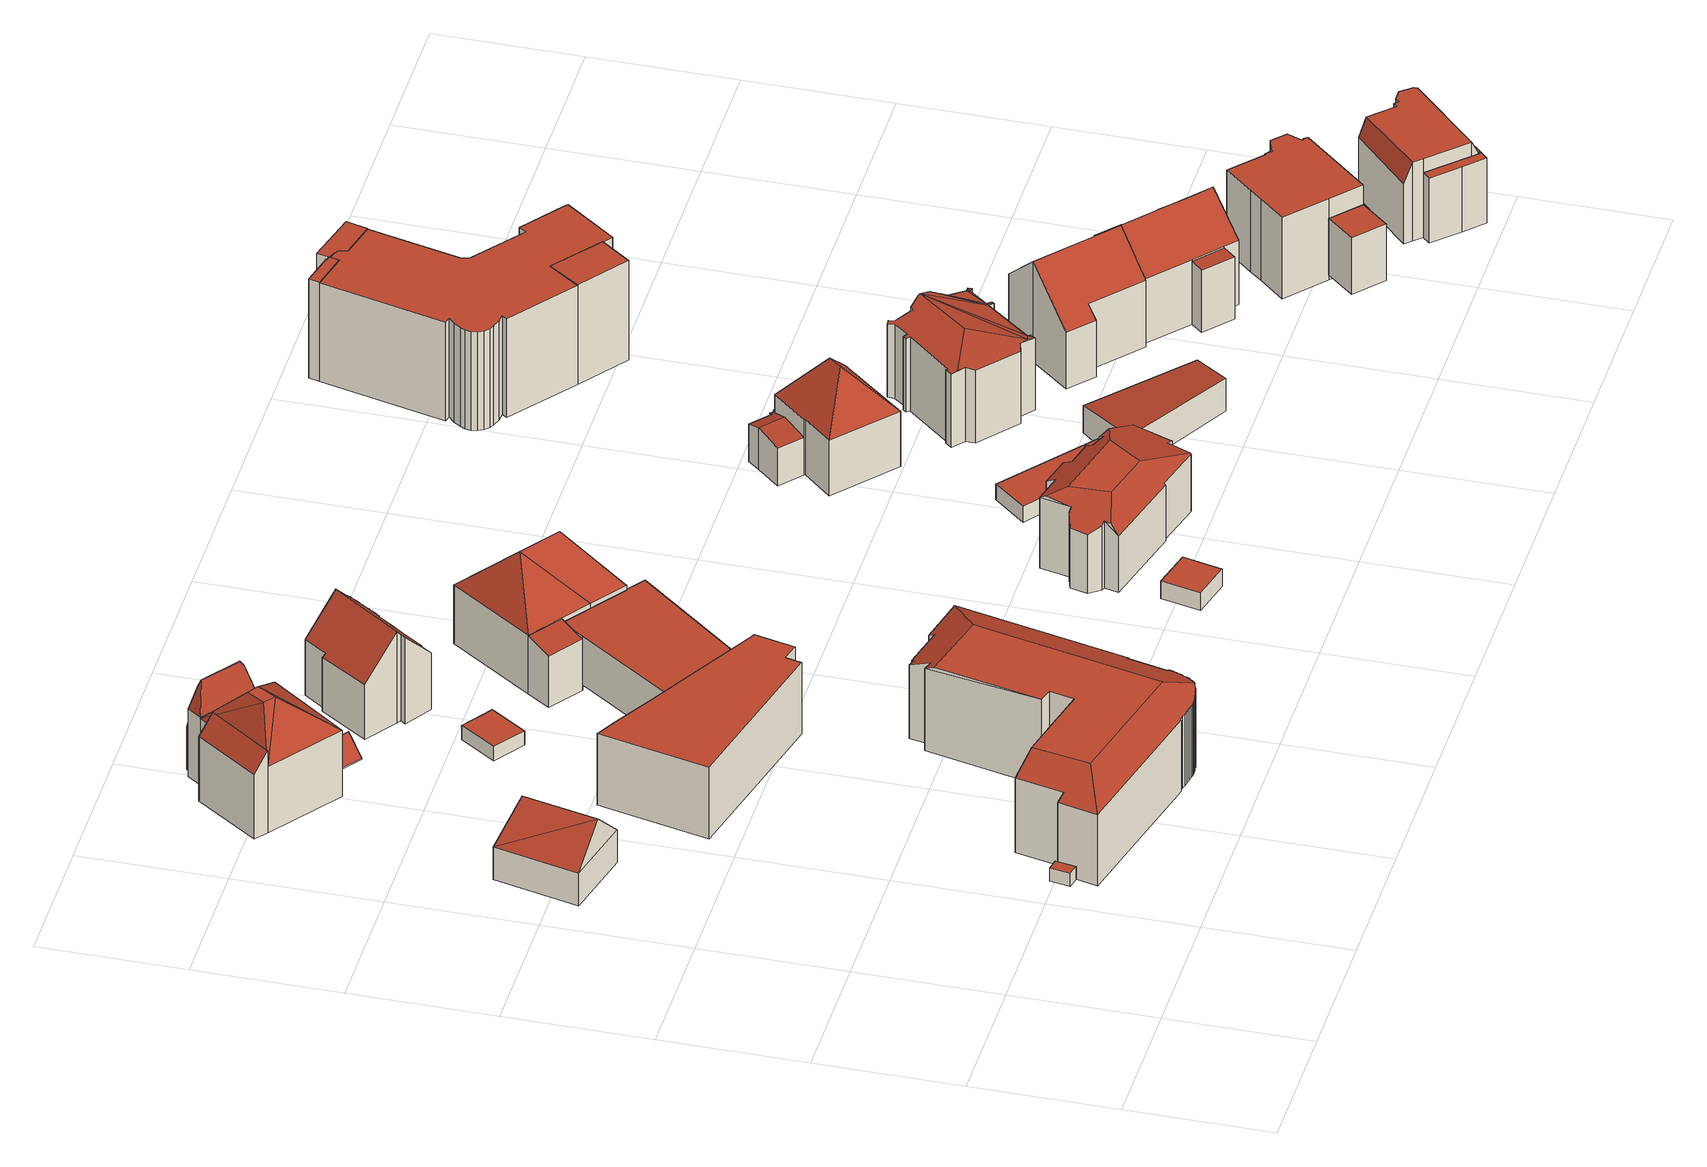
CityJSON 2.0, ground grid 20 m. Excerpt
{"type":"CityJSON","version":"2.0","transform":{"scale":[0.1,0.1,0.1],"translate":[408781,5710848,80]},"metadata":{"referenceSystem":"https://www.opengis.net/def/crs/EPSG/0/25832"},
"CityObjects":{
"building1":{"type":"Building","attributes":{"Gemeindeschluessel":"05978036","Geometrietyp2DReferenz":"3000","function":"31001_2500","roofType":"1000","measuredHeight":1.99},"geometry":[{"type":"MultiSurface","lod":"2","boundaries":[[[0,1,2,3]],[[1,4,5,2]],[[4,6,7,5]],[[6,0,3,7]],[[6,4,1,0]],[[3,2,5,7]]],"semantics":{"surfaces":[{"type":"WallSurface"},{"type":"RoofSurface"},{"type":"GroundSurface"}],"values":[0,0,0,0,1,2]}}]},
"building2":{"type":"Building","attributes":{"Gemeindeschluessel":"05978036","Geometrietyp2DReferenz":"3000","function":"31001_2000","roofType":"3100","measuredHeight":9.97},"geometry":[{"type":"MultiSurface","lod":"2","boundaries":[[[8,9,10,11]],[[9,12,13,10]],[[12,14,15,13]],[[14,8,11,15]],[[12,9,16]],[[8,14,17]],[[17,9,8]],[[9,17,16]],[[14,16,17]],[[16,14,12]],[[11,10,13,15]]],"semantics":{"surfaces":[{"type":"WallSurface"},{"type":"RoofSurface"},{"type":"GroundSurface"}],"values":[0,0,0,0,0,0,1,1,1,1,2]}}]},
"building3":{"type":"Building","attributes":{"Gemeindeschluessel":"05978036","Geometrietyp2DReferenz":"3000","function":"31001_3060","roofType":"5000","measuredHeight":13.36},"geometry":[{"type":"MultiSurface","lod":"2","boundaries":[[[18,19,20,21]],[[19,22,23,20]],[[22,24,25,23]],[[24,26,27,25]],[[26,28,29,27]],[[28,30,31,29]],[[30,32,33,31]],[[32,34,35,33]],[[34,36,37,35]],[[36,38,39,37]],[[38,40,41,39]],[[40,42,43,41]],[[42,44,45,43]],[[44,46,47,45]],[[46,48,49,47]],[[48,50,51,49]],[[50,52,53,51]],[[52,54,55,53]],[[54,56,57,55]],[[56,58,59,57]],[[58,60,61,59]],[[60,62,63,61]],[[62,64,65,63]],[[64,66,67,65]],[[66,68,69,67]],[[68,70,71,69]],[[70,72,73,71]],[[72,74,75,73]],[[74,76,77,75]],[[76,78,79,77]],[[78,80,81,79]],[[80,82,83,81]],[[82,84,85,83]],[[84,86,87,85]],[[86,88,89,87]],[[88,90,91,89]],[[90,92,93,91]],[[92,94,95,93]],[[94,96,97,95]],[[96,98,99,97]],[[98,100,101,99]],[[100,102,103,101]],[[102,104,105,103]],[[104,106,107,105]],[[106,108,109,107]],[[108,110,111,109]],[[110,112,113,111]],[[112,114,115,113]],[[114,116,117,115]],[[116,118,119,117]],[[118,120,121,119]],[[120,122,123,121]],[[122,124,125,123]],[[124,126,127,125]],[[126,128,129,127]],[[128,130,131,129]],[[130,132,133,131]],[[132,18,21,133]],[[92,90,134,135,136,18,132,130,128,126,124,122,120,118,116,114,112,110,108,106,104,102,100,98,96,94]],[[136,137,24,22,19,18]],[[138,46,44,42,40,38,36,34,32,139]],[[52,50,48,46,138,135,134,88,86,84,82,80,78,76,74,72,70,68,66,64,62,60,58,56,54]],[[139,30,28,26,137,136,135,138]],[[32,30,139]],[[26,24,137]],[[90,88,134]],[[21,20,23,25,27,29,31,33,35,37,39,41,43,45,47,49,51,53,55,57,59,61,63,65,67,69,71,73,75,77,79,81,83,85,87,89,91,93,95,97,99,101,103,105,107,109,111,113,115,117,119,121,123,125,127,129,131,133]]],"semantics":{"surfaces":[{"type":"WallSurface"},{"type":"RoofSurface"},{"type":"GroundSurface"}],"values":[0,0,0,0,0,0,0,0,0,0,0,0,0,0,0,0,0,0,0,0,0,0,0,0,0,0,0,0,0,0,0,0,0,0,0,0,0,0,0,0,0,0,0,0,0,0,0,0,0,0,0,0,0,0,0,0,0,0,1,1,1,1,1,0,0,0,2]}}]},
"building4":{"type":"Building","attributes":{"Gemeindeschluessel":"05978036","Geometrietyp2DReferenz":"3000","function":"31001_1000","roofType":"1000","measuredHeight":11.08},"geometry":[{"type":"MultiSurface","lod":"2","boundaries":[[[140,141,142,143]],[[141,144,145,142]],[[144,146,147,145]],[[146,148,149,147]],[[148,150,151,149]],[[150,152,153,151]],[[152,154,155,153]],[[154,156,157,155]],[[156,158,159,157]],[[158,160,161,159]],[[160,162,163,161]],[[162,140,143,163]],[[162,160,158,156,154,152,150,148,146,144,141,140]],[[143,142,145,147,149,151,153,155,157,159,161,163]]],"semantics":{"surfaces":[{"type":"WallSurface"},{"type":"RoofSurface"},{"type":"GroundSurface"}],"values":[0,0,0,0,0,0,0,0,0,0,0,0,1,2]}}]},
"building5":{"type":"Building","attributes":{"Gemeindeschluessel":"05978036","Geometrietyp2DReferenz":"3000","function":"31001_1000"},"children":["building5-1","building5-2","building5-3"]},
"building5-1":{"type":"BuildingPart","attributes":{"roofType":"5000","measuredHeight":14.87},"parents":["building5"],"geometry":[{"type":"MultiSurface","lod":"2","boundaries":[[[164,165,166,167]],[[165,168,169,166]],[[168,170,171,169]],[[170,172,173,171]],[[172,174,175,173]],[[174,176,177,175]],[[176,178,179,180,177]],[[181,182,183,184,185]],[[182,164,167,183]],[[178,176,186]],[[176,174,187,186]],[[174,172,170,168,165,188,189,187]],[[165,164,182,188]],[[182,181,189,188]],[[181,178,186,187,189]],[[167,166,169,171,173,175,177,180,184,183]],[[185,179,178,181]],[[185,184,180,179]]],"semantics":{"surfaces":[{"type":"WallSurface"},{"type":"RoofSurface"},{"type":"GroundSurface"},{"type":"ClosureSurface"}],"values":[0,0,0,0,0,0,0,0,0,1,1,1,1,1,1,2,0,3]}}]},
"building5-2":{"type":"BuildingPart","attributes":{"roofType":"2100","measuredHeight":12.56},"parents":["building5"],"geometry":[{"type":"MultiSurface","lod":"2","boundaries":[[[190,191,192,193,194]],[[195,196,197,198,199]],[[196,190,194,197]],[[196,195,191,190]],[[194,193,198,197]],[[195,199,192,191]],[[199,198,193,192]]],"semantics":{"surfaces":[{"type":"WallSurface"},{"type":"RoofSurface"},{"type":"GroundSurface"},{"type":"ClosureSurface"}],"values":[0,0,0,1,2,0,3]}}]},
"building5-3":{"type":"BuildingPart","attributes":{"roofType":"9999","measuredHeight":15.93},"parents":["building5"],"geometry":[{"type":"MultiSurface","lod":"2","boundaries":[[[192,185,184,193]],[[179,200,201,180]],[[200,202,203,201]],[[202,204,205,203]],[[204,206,207,205]],[[206,199,198,207]],[[199,208,209]],[[208,199,206]],[[185,209,210]],[[209,185,192,199]],[[185,211,200,179]],[[211,185,210]],[[211,206,204,202,200]],[[206,211,208]],[[211,210,209,208]],[[198,193,184,180,201,203,205,207]],[[193,198,199,192]],[[180,184,185,179]]],"semantics":{"surfaces":[{"type":"WallSurface"},{"type":"RoofSurface"},{"type":"GroundSurface"},{"type":"ClosureSurface"}],"values":[0,0,0,0,0,0,1,1,1,1,1,1,1,1,1,2,3,3]}}]},
"building6":{"type":"Building","attributes":{"Gemeindeschluessel":"05978036","Geometrietyp2DReferenz":"3000","function":"31001_2460","roofType":"5000","measuredHeight":2.9},"geometry":[{"type":"MultiSurface","lod":"2","boundaries":[[[212,213,214,215]],[[213,216,217,214]],[[216,218,219,217]],[[218,212,215,219]],[[220,218,216]],[[221,220,216,213]],[[221,213,212]],[[220,221,212,218]],[[215,214,217,219]]],"semantics":{"surfaces":[{"type":"WallSurface"},{"type":"RoofSurface"},{"type":"GroundSurface"}],"values":[0,0,0,0,0,1,1,1,2]}}]},
"building7":{"type":"Building","attributes":{"Gemeindeschluessel":"05978036","Geometrietyp2DReferenz":"3000","function":"31001_2460","roofType":"1000","measuredHeight":2.21},"geometry":[{"type":"MultiSurface","lod":"2","boundaries":[[[222,223,224,225]],[[223,226,227,224]],[[226,228,229,227]],[[228,222,225,229]],[[228,226,223,222]],[[225,224,227,229]]],"semantics":{"surfaces":[{"type":"WallSurface"},{"type":"RoofSurface"},{"type":"GroundSurface"}],"values":[0,0,0,0,1,2]}}]},
"building8":{"type":"Building","attributes":{"Gemeindeschluessel":"05978036","Geometrietyp2DReferenz":"3000","function":"31001_2000","roofType":"1000","measuredHeight":7.56},"geometry":[{"type":"MultiSurface","lod":"2","boundaries":[[[230,231,232,233]],[[231,234,235,232]],[[234,236,237,235]],[[236,238,239,237]],[[238,240,241,239]],[[240,242,243,241]],[[242,244,245,243]],[[244,246,247,245]],[[246,230,233,247]],[[246,244,242,240,238,236,234,231,230]],[[233,232,235,237,239,241,243,245,247]]],"semantics":{"surfaces":[{"type":"WallSurface"},{"type":"RoofSurface"},{"type":"GroundSurface"}],"values":[0,0,0,0,0,0,0,0,0,1,2]}}]},
"building9":{"type":"Building","attributes":{"Gemeindeschluessel":"05978036","Geometrietyp2DReferenz":"3000","function":"31001_1000","roofType":"3100","measuredHeight":13.98},"geometry":[{"type":"MultiSurface","lod":"2","boundaries":[[[248,249,250,251]],[[249,252,253,250]],[[252,254,255,253]],[[254,256,257,255]],[[256,258,259,257]],[[258,260,261,259]],[[260,262,263,261]],[[262,264,265,263]],[[264,266,267,265]],[[266,268,269,267]],[[268,270,271,269]],[[270,272,273,271]],[[272,274,275,273]],[[274,276,277,275]],[[276,278,279,277]],[[278,280,281,279]],[[280,282,283,281]],[[282,284,285,283]],[[284,286,287,285]],[[286,288,289,287]],[[288,290,291,289]],[[290,292,293,291]],[[292,294,295,293]],[[294,296,297,295]],[[296,298,299,297]],[[298,300,301,299]],[[300,302,303,301]],[[302,304,305,303]],[[304,306,307,305]],[[306,308,309,307]],[[308,310,311,309]],[[310,312,313,311]],[[312,314,315,313]],[[314,316,317,315]],[[316,318,319,317]],[[318,320,321,319]],[[320,322,323,321]],[[322,324,325,323]],[[324,326,327,325]],[[326,328,329,327]],[[328,330,331,329]],[[330,332,333,331]],[[332,334,335,333]],[[334,336,337,335]],[[336,338,339,337]],[[338,248,251,339]],[[334,332,330,328,326,324,322,320,318,316,314,312,310,308,306,304,302,300,298,296,294,292,290,288,286,284,282,280,278,276,274,272,270,268,266,264,262,260,258,256,254,252]],[[252,249,248,338,336,334]],[[251,250,253,255,257,259,261,263,265,267,269,271,273,275,277,279,281,283,285,287,289,291,293,295,297,299,301,303,305,307,309,311,313,315,317,319,321,323,325,327,329,331,333,335,337,339]]],"semantics":{"surfaces":[{"type":"WallSurface"},{"type":"RoofSurface"},{"type":"GroundSurface"}],"values":[0,0,0,0,0,0,0,0,0,0,0,0,0,0,0,0,0,0,0,0,0,0,0,0,0,0,0,0,0,0,0,0,0,0,0,0,0,0,0,0,0,0,0,0,0,0,1,1,2]}}]},
"building10":{"type":"Building","attributes":{"Gemeindeschluessel":"05978036","Geometrietyp2DReferenz":"3000","function":"31001_2000"},"children":["building10-1","building10-2"]},
"building10-1":{"type":"BuildingPart","attributes":{"roofType":"2100","measuredHeight":8.95},"parents":["building10"],"geometry":[{"type":"MultiSurface","lod":"2","boundaries":[[[340,341,342,343]],[[341,344,345,342]],[[344,346,347,345]],[[346,344,341,340]],[[343,342,345,347]],[[343,347,346,340]]],"semantics":{"surfaces":[{"type":"WallSurface"},{"type":"RoofSurface"},{"type":"GroundSurface"},{"type":"ClosureSurface"}],"values":[0,0,0,1,2,3]}}]},
"building10-2":{"type":"BuildingPart","attributes":{"roofType":"3200","measuredHeight":15.84},"parents":["building10"],"geometry":[{"type":"MultiSurface","lod":"2","boundaries":[[[348,349,350,351]],[[349,352,353,350]],[[352,354,355,353]],[[354,356,357,355]],[[356,358,359,357]],[[358,360,361,359]],[[360,362,363,361]],[[362,364,365,363]],[[364,366,367,365]],[[366,368,369,367]],[[368,370,371,369]],[[370,372,373,371]],[[372,374,375,373]],[[374,376,377,375]],[[376,378,379,377]],[[378,380,340,343,379]],[[381,348,351,347,346]],[[376,374,372,370,368,366,364,362,360,382]],[[348,381,383]],[[360,358,356,354,382]],[[354,352,349,348,383,382]],[[378,376,382,383]],[[381,380,378,383]],[[351,350,353,355,357,359,361,363,365,367,369,371,373,375,377,379,343,347]],[[346,340,380,381]],[[346,347,343,340]]],"semantics":{"surfaces":[{"type":"WallSurface"},{"type":"RoofSurface"},{"type":"GroundSurface"},{"type":"ClosureSurface"}],"values":[0,0,0,0,0,0,0,0,0,0,0,0,0,0,0,0,0,1,1,1,1,1,1,2,0,3]}}]},
"building11":{"type":"Building","attributes":{"Gemeindeschluessel":"05978036","Geometrietyp2DReferenz":"3000","function":"31001_2460","roofType":"1000","measuredHeight":2.67},"geometry":[{"type":"MultiSurface","lod":"2","boundaries":[[[384,385,386,387]],[[385,388,389,386]],[[388,390,391,389]],[[390,384,387,391]],[[390,388,385,384]],[[387,386,389,391]]],"semantics":{"surfaces":[{"type":"WallSurface"},{"type":"RoofSurface"},{"type":"GroundSurface"}],"values":[0,0,0,0,1,2]}}]},
"building12":{"type":"Building","attributes":{"Gemeindeschluessel":"05978036","Geometrietyp2DReferenz":"3000","function":"31001_2000","roofType":"5000","measuredHeight":12.57},"geometry":[{"type":"MultiSurface","lod":"2","boundaries":[[[392,393,394,395]],[[393,396,397,394]],[[396,398,399,397]],[[398,400,401,399]],[[400,402,403,401]],[[402,404,405,403]],[[404,406,407,405]],[[406,408,409,407]],[[408,410,411,409]],[[410,412,413,411]],[[412,414,415,413]],[[414,416,417,415]],[[416,418,419,417]],[[418,420,421,419]],[[420,422,423,421]],[[422,424,425,423]],[[424,426,427,425]],[[426,428,429,427]],[[428,430,431,429]],[[430,432,433,431]],[[432,434,435,433]],[[434,392,395,435]],[[414,412,436,437,438,439,418,416]],[[438,440,441,430,428,426,424,422,420,439]],[[440,442,443,404,402,400,398,396,393,392,434,432,441]],[[410,408,406,443,442,437,436]],[[437,442,440,438]],[[406,404,443]],[[412,410,436]],[[420,418,439]],[[432,430,441]],[[395,394,397,399,401,403,405,407,409,411,413,415,417,419,421,423,425,427,429,431,433,435]]],"semantics":{"surfaces":[{"type":"WallSurface"},{"type":"RoofSurface"},{"type":"GroundSurface"}],"values":[0,0,0,0,0,0,0,0,0,0,0,0,0,0,0,0,0,0,0,0,0,0,1,1,1,1,1,0,0,0,0,2]}}]},
"building13":{"type":"Building","attributes":{"Gemeindeschluessel":"05978036","Geometrietyp2DReferenz":"3000","function":"31001_2460","roofType":"1000","measuredHeight":2.4},"geometry":[{"type":"MultiSurface","lod":"2","boundaries":[[[444,445,446,447]],[[445,448,449,446]],[[448,450,451,449]],[[450,444,447,451]],[[450,448,445,444]],[[447,446,449,451]]],"semantics":{"surfaces":[{"type":"WallSurface"},{"type":"RoofSurface"},{"type":"GroundSurface"}],"values":[0,0,0,0,1,2]}}]},
"building14":{"type":"Building","attributes":{"Gemeindeschluessel":"05978036","Geometrietyp2DReferenz":"3000","function":"31001_1000"},"children":["building14-1","building14-2"]},
"building14-1":{"type":"BuildingPart","attributes":{"roofType":"5000","measuredHeight":14.5},"parents":["building14"],"geometry":[{"type":"MultiSurface","lod":"2","boundaries":[[[452,453,454,455]],[[453,456,457,458,454]],[[459,460,461,462,463]],[[460,464,465,461]],[[464,452,455,465]],[[466,460,459,467]],[[467,456,453,452,468,466]],[[468,452,464]],[[466,468,464,460]],[[455,454,458,469,470,462,461,465]],[[471,472,457,456,467]],[[471,470,469,472]],[[469,458,457,472]],[[463,471,467,459]],[[463,462,470,471]]],"semantics":{"surfaces":[{"type":"WallSurface"},{"type":"RoofSurface"},{"type":"GroundSurface"},{"type":"ClosureSurface"}],"values":[0,0,0,0,0,1,1,1,1,2,0,3,3,0,3]}}]},
"building14-2":{"type":"BuildingPart","attributes":{"roofType":"3100","measuredHeight":6.41},"parents":["building14"],"geometry":[{"type":"MultiSurface","lod":"2","boundaries":[[[473,474,475,476]],[[474,477,478,475]],[[477,479,480,478]],[[479,463,462,480]],[[457,481,482,458]],[[481,483,484,482]],[[483,485,486,484]],[[485,487,488,486]],[[487,473,476,488]],[[483,481,457,472]],[[472,471,463,479,477,474,473,487,485,483]],[[476,475,478,480,462,470,469,458,482,484,486,488]],[[470,462,463,471]],[[469,470,471,472]],[[469,472,457,458]]],"semantics":{"surfaces":[{"type":"WallSurface"},{"type":"RoofSurface"},{"type":"GroundSurface"},{"type":"ClosureSurface"}],"values":[0,0,0,0,0,0,0,0,0,1,1,2,3,3,3]}}]},
"building15":{"type":"Building","attributes":{"Gemeindeschluessel":"05978036","Geometrietyp2DReferenz":"3000","function":"31001_1000","roofType":"2100","measuredHeight":5.51},"geometry":[{"type":"MultiSurface","lod":"2","boundaries":[[[489,490,491,492]],[[490,493,494,491]],[[493,495,496,494]],[[495,489,492,496]],[[495,493,490,489]],[[492,491,494,496]]],"semantics":{"surfaces":[{"type":"WallSurface"},{"type":"RoofSurface"},{"type":"GroundSurface"}],"values":[0,0,0,0,1,2]}}]},
"building16":{"type":"Building","attributes":{"Gemeindeschluessel":"05978036","Geometrietyp2DReferenz":"3000","function":"31001_1100","roofType":"5000","measuredHeight":12.35},"geometry":[{"type":"MultiSurface","lod":"2","boundaries":[[[497,498,499,500]],[[498,501,502,499]],[[501,503,504,502]],[[503,505,506,504]],[[505,507,508,506]],[[507,509,510,508]],[[509,511,512,510]],[[511,513,514,512]],[[513,515,516,514]],[[515,517,518,516]],[[517,519,520,518]],[[519,521,522,520]],[[521,523,524,522]],[[523,525,526,524]],[[525,527,528,526]],[[527,529,530,528]],[[529,531,532,530]],[[531,533,534,532]],[[533,535,536,534]],[[535,537,538,536]],[[537,539,540,538]],[[539,541,542,540]],[[541,543,544,542]],[[543,545,546,544]],[[545,547,548,546]],[[547,549,550,548]],[[549,551,552,550]],[[551,553,554,552]],[[553,555,556,554]],[[555,557,558,556]],[[557,497,500,558]],[[549,547,559,560,561,553,551]],[[527,531,529]],[[525,531,527]],[[525,533,531]],[[533,525,523]],[[533,537,535]],[[533,539,537]],[[523,539,533]],[[521,539,523]],[[562,539,521]],[[562,541,539]],[[541,559,545]],[[562,559,541]],[[559,562,560]],[[543,541,545]],[[562,519,517,515,513,511,509,507,505,503,501,498,497,557,555,561,560]],[[521,519,562]],[[555,553,561]],[[547,545,559]],[[500,499,502,504,506,508,510,512,514,516,518,520,522,524,526,528,530,532,534,536,538,540,542,544,546,548,550,552,554,556,558]]],"semantics":{"surfaces":[{"type":"WallSurface"},{"type":"RoofSurface"},{"type":"GroundSurface"}],"values":[0,0,0,0,0,0,0,0,0,0,0,0,0,0,0,0,0,0,0,0,0,0,0,0,0,0,0,0,0,0,0,1,1,1,1,1,1,1,1,1,1,1,1,1,1,1,1,0,0,0,2]}}]},
"building17":{"type":"Building","attributes":{"Gemeindeschluessel":"05978036","Geometrietyp2DReferenz":"3000","function":"31001_1100","roofType":"5000","measuredHeight":15.41},"geometry":[{"type":"MultiSurface","lod":"2","boundaries":[[[563,564,565,566]],[[564,567,568,565]],[[567,569,570,568]],[[569,571,572,570]],[[571,573,574,572]],[[573,575,576,574]],[[575,577,578,576]],[[577,579,580,578]],[[579,581,582,580]],[[581,583,584,582]],[[583,585,586,584]],[[585,563,566,586]],[[581,579,577,575,573,571,569,567]],[[567,564,563,585,583,581]],[[566,565,568,570,572,574,576,578,580,582,584,586]]],"semantics":{"surfaces":[{"type":"WallSurface"},{"type":"RoofSurface"},{"type":"GroundSurface"}],"values":[0,0,0,0,0,0,0,0,0,0,0,0,1,1,2]}}]},
"building18":{"type":"Building","attributes":{"Gemeindeschluessel":"05978036","Geometrietyp2DReferenz":"3000","function":"31001_3010"},"children":["building18-1","building18-2","building18-3"]},
"building18-1":{"type":"BuildingPart","attributes":{"roofType":"1000","measuredHeight":15.22},"parents":["building18"],"geometry":[{"type":"MultiSurface","lod":"2","boundaries":[[[587,588,589,590]],[[588,591,592,589]],[[591,593,594,592]],[[593,595,596,594]],[[595,597,598,596]],[[597,599,600,598]],[[599,601,602,600]],[[601,603,604,602]],[[603,605,606,604]],[[605,607,608,606]],[[607,609,610,608]],[[609,611,612,610]],[[613,614,615,616]],[[614,617,618,615]],[[617,619,620,618]],[[619,621,622,620]],[[621,623,624,622]],[[623,625,626,624]],[[625,627,628,626]],[[627,629,630,628]],[[629,631,632,630]],[[633,634,635,636]],[[634,587,590,635]],[[634,633,637,638,631,629,627,625,623,621,619,617,614,613,639,640,641,642,643,611,609,607,605,603,601,599,597,595,593,591,588,587]],[[590,589,592,594,596,598,600,602,604,606,608,610,612,644,645,646,647,648,616,615,618,620,622,624,626,628,630,632,649,650,636,635]],[[644,612,611,643]],[[645,644,643,642]],[[646,645,642,641]],[[647,646,641,640]],[[648,647,640,639]],[[616,648,639,613]],[[649,632,631,638]],[[650,649,638,637]],[[650,637,633,636]]],"semantics":{"surfaces":[{"type":"WallSurface"},{"type":"RoofSurface"},{"type":"GroundSurface"},{"type":"ClosureSurface"}],"values":[0,0,0,0,0,0,0,0,0,0,0,0,0,0,0,0,0,0,0,0,0,0,0,1,2,3,3,3,3,3,3,3,3,3]}}]},
"building18-2":{"type":"BuildingPart","attributes":{"roofType":"1000","measuredHeight":15.35},"parents":["building18"],"geometry":[{"type":"MultiSurface","lod":"2","boundaries":[[[651,652,653,612,611]],[[652,654,655,653]],[[654,656,657,655]],[[656,658,659,657]],[[658,660,661,659]],[[660,662,663,661]],[[662,664,613,616,663]],[[665,664,662,660,658,656,654,652,651,666,667,668,669]],[[647,646,645,644,612,653,655,657,659,661,663,616,648]],[[641,640,669,668]],[[641,646,647,640]],[[642,641,668,667]],[[642,645,646,641]],[[643,642,667,666]],[[643,644,645,642]],[[611,643,666,651]],[[611,612,644,643]],[[639,613,664,665]],[[639,648,616,613]],[[640,639,665,669]],[[640,647,648,639]]],"semantics":{"surfaces":[{"type":"WallSurface"},{"type":"RoofSurface"},{"type":"GroundSurface"},{"type":"ClosureSurface"}],"values":[0,0,0,0,0,0,0,1,2,0,3,0,3,0,3,0,3,0,3,0,3]}}]},
"building18-3":{"type":"BuildingPart","attributes":{"roofType":"1000","measuredHeight":15.3},"parents":["building18"],"geometry":[{"type":"MultiSurface","lod":"2","boundaries":[[[670,671,633,636,672]],[[673,670,672,632,631]],[[673,674,671,670]],[[672,636,650,649,632]],[[638,637,633,671,674]],[[638,649,650,637]],[[650,636,633,637]],[[631,638,674,673]],[[631,632,649,638]]],"semantics":{"surfaces":[{"type":"WallSurface"},{"type":"RoofSurface"},{"type":"GroundSurface"},{"type":"ClosureSurface"}],"values":[0,0,1,2,0,3,3,0,3]}}]},
"building19":{"type":"Building","attributes":{"Gemeindeschluessel":"05978036","Geometrietyp2DReferenz":"3000","function":"31001_1000"},"children":["building19-1","building19-2"]},
"building19-1":{"type":"BuildingPart","attributes":{"roofType":"2100","measuredHeight":9.75},"parents":["building19"],"geometry":[{"type":"MultiSurface","lod":"2","boundaries":[[[675,676,677,678]],[[676,679,680,677]],[[679,681,682,680]],[[679,676,675,681]],[[678,677,680,682]],[[678,682,681,675]]],"semantics":{"surfaces":[{"type":"WallSurface"},{"type":"RoofSurface"},{"type":"GroundSurface"},{"type":"ClosureSurface"}],"values":[0,0,0,1,2,3]}}]},
"building19-2":{"type":"BuildingPart","attributes":{"roofType":"3100","measuredHeight":14.83},"parents":["building19"],"geometry":[{"type":"MultiSurface","lod":"2","boundaries":[[[683,682,681]],[[683,684,685,682]],[[684,686,687,685]],[[686,688,689,687]],[[688,690,691,689]],[[690,692,693,691]],[[692,694,695,693]],[[694,696,697,695]],[[696,698,699,697]],[[698,700,701,699]],[[700,702,703,701]],[[702,704,678,703]],[[704,675,678]],[[700,698,696,694,692,690,688,686]],[[686,684,683,704,702,700]],[[682,685,687,689,691,693,695,697,699,701,703,678]],[[683,681,675,704]],[[681,682,678,675]]],"semantics":{"surfaces":[{"type":"WallSurface"},{"type":"RoofSurface"},{"type":"GroundSurface"},{"type":"ClosureSurface"}],"values":[0,0,0,0,0,0,0,0,0,0,0,0,0,1,1,2,0,3]}}]},
"building20":{"type":"Building","attributes":{"Gemeindeschluessel":"05978036","Geometrietyp2DReferenz":"3000","function":"31001_1000","roofType":"1000","measuredHeight":8.76},"geometry":[{"type":"MultiSurface","lod":"2","boundaries":[[[705,706,707,708]],[[706,709,710,707]],[[709,711,712,710]],[[711,705,708,712]],[[711,709,706,705]],[[708,707,710,712]]],"semantics":{"surfaces":[{"type":"WallSurface"},{"type":"RoofSurface"},{"type":"GroundSurface"}],"values":[0,0,0,0,1,2]}}]},
"building21":{"type":"Building","attributes":{"Gemeindeschluessel":"05978036","Geometrietyp2DReferenz":"3000","function":"31001_1000","roofType":"1000","measuredHeight":12.41},"geometry":[{"type":"MultiSurface","lod":"2","boundaries":[[[713,714,715,716]],[[714,717,718,715]],[[717,719,720,718]],[[719,721,722,720]],[[721,723,724,722]],[[723,725,726,724]],[[725,727,728,726]],[[727,729,730,728]],[[729,731,732,730]],[[731,733,734,732]],[[733,735,736,734]],[[735,737,738,736]],[[737,739,740,738]],[[739,741,742,740]],[[741,743,744,742]],[[743,745,746,744]],[[745,747,748,746]],[[747,713,716,748]],[[747,745,743,741,739,737,735,733,731,729,727,725,723,721,719,717,714,713]],[[716,715,718,720,722,724,726,728,730,732,734,736,738,740,742,744,746,748]]],"semantics":{"surfaces":[{"type":"WallSurface"},{"type":"RoofSurface"},{"type":"GroundSurface"}],"values":[0,0,0,0,0,0,0,0,0,0,0,0,0,0,0,0,0,0,1,2]}}]},
"building22":{"type":"Building","attributes":{"Gemeindeschluessel":"05978036","Geometrietyp2DReferenz":"3000","function":"31001_1100"},"children":["building22-1","building22-2","building22-3"]},
"building22-1":{"type":"BuildingPart","attributes":{"roofType":"9999","measuredHeight":12.17},"parents":["building22"],"geometry":[{"type":"MultiSurface","lod":"2","boundaries":[[[749,750,751,752]],[[750,753,754,751]],[[753,755,756,754]],[[755,757,758,756]],[[757,759,760,758]],[[759,761,762,760]],[[761,763,764,762]],[[763,765,766,764]],[[767,768,769,770,771]],[[768,772,773,769]],[[772,774,775,773]],[[774,776,777,775]],[[776,778,779,777]],[[778,780,781,779]],[[780,749,752,781]],[[776,774,772,768]],[[782,783,784,785,765,763,761,759,757]],[[768,767,782,757,755,753,750,749,780,778,776]],[[752,751,754,756,758,760,762,764,766,786,787,788,770,769,773,775,777,779,781]],[[785,789,790,766,765]],[[784,787,786,789,785]],[[789,786,766,790]],[[791,783,782]],[[788,787,784,783,791]],[[771,791,782,767]],[[788,791,771,770]]],"semantics":{"surfaces":[{"type":"WallSurface"},{"type":"RoofSurface"},{"type":"GroundSurface"},{"type":"ClosureSurface"}],"values":[0,0,0,0,0,0,0,0,0,0,0,0,0,0,0,1,1,1,2,0,3,3,0,3,0,3]}}]},
"building22-2":{"type":"BuildingPart","attributes":{"roofType":"1000","measuredHeight":10.04},"parents":["building22"],"geometry":[{"type":"MultiSurface","lod":"2","boundaries":[[[792,786,785]],[[792,793,794,786]],[[793,795,796,794]],[[795,797,798,796]],[[797,771,770,798]],[[797,795,793,792,799,783,791,771]],[[770,788,787,786,794,796,798]],[[784,783,799]],[[787,788,791,783,784]],[[788,770,771,791]],[[785,784,799,792]],[[786,787,784,785]]],"semantics":{"surfaces":[{"type":"WallSurface"},{"type":"RoofSurface"},{"type":"GroundSurface"},{"type":"ClosureSurface"}],"values":[0,0,0,0,0,1,2,0,3,3,0,3]}}]},
"building22-3":{"type":"BuildingPart","attributes":{"roofType":"5000","measuredHeight":5.68},"parents":["building22"],"geometry":[{"type":"MultiSurface","lod":"2","boundaries":[[[790,800,766]],[[800,801,802,766]],[[801,803,804,802]],[[803,789,786,804]],[[801,800,790,805]],[[790,789,806,805]],[[789,803,806]],[[803,801,805,806]],[[766,802,804,786]],[[766,786,789,790]]],"semantics":{"surfaces":[{"type":"WallSurface"},{"type":"RoofSurface"},{"type":"GroundSurface"},{"type":"ClosureSurface"}],"values":[0,0,0,0,1,1,1,1,2,3]}}]}
},
"vertices":[
[171,180,95],[166,152,95],[166,152,75],[171,180,75],[149,155,95],[149,155,75],[154,183,95],[154,183,75],
[132,818,87],[110,728,87],[110,728,37],[132,818,37],[9,752,87],[9,752,37],[37,869,87],[37,869,37],[60,740,137],[84,844,137],
[190,130,161],[203,185,161],[203,185,52],[190,130,52],[218,181,167],[218,181,52],[233,247,167],[233,247,52],[389,211,185],[389,211,52],[397,245,185],[397,245,52],[378,250,185],[378,250,52],[415,410,178],[415,410,52],[429,406,178],[429,406,52],[435,435,165],[435,435,52],[446,432,165],[446,432,52],[447,435,164],[447,435,52],[507,421,164],[507,421,52],[509,429,160],[509,429,52],[578,413,160],[578,413,52],[523,175,161],[523,175,52],[519,176,163],[519,176,52],[506,121,163],[506,121,52],[509,121,162],[509,121,52],[509,118,162],[509,118,52],[508,115,162],[508,115,52],[507,112,162],[507,112,52],[506,109,162],[506,109,52],[505,107,162],[505,107,52],[503,104,163],[503,104,52],[501,101,163],[501,101,52],[500,99,163],[500,99,52],[498,97,164],[498,97,52],[497,94,164],[497,94,52],[494,92,165],[494,92,52],[493,90,166],[493,90,52],[491,88,166],[491,88,52],[488,86,167],[488,86,52],[486,84,168],[486,84,52],[483,82,169],[483,82,52],[480,80,170],[480,80,52],[478,79,170],[478,79,52],[476,78,169],[476,78,52],[473,77,168],[473,77,52],[471,76,168],[471,76,52],[469,75,167],[469,75,52],[466,75,166],[466,75,52],[465,75,166],[465,75,52],[463,74,165],[463,74,52],[460,74,165],[460,74,52],[456,73,164],[456,73,52],[455,73,164],[455,73,52],[453,73,163],[453,73,52],[450,73,163],[450,73,52],[447,73,162],[447,73,52],[445,73,162],[445,73,52],[441,74,162],[441,74,52],[436,75,162],[436,75,52],[430,76,162],[430,76,52],[423,77,162],[423,77,52],[417,79,162],[417,79,52],[411,80,162],[411,80,52],[410,79,161],[410,79,52],[479,79,170],[450,113,186],[260,157,186],[277,237,185],[513,373,184],[412,397,184],
[419,590,160],[414,568,160],[414,568,50],[419,590,50],[169,625,160],[169,625,50],[205,778,160],[205,778,50],[208,776,160],[208,776,50],[231,764,160],[231,764,50],[292,730,160],[292,730,50],[349,699,160],[349,699,50],[455,641,160],[455,641,50],[456,641,160],[456,641,50],[457,640,160],[457,640,50],[444,584,160],[444,584,50],
[202,1297,117],[203,1298,111],[203,1298,7],[202,1297,7],[209,1307,72],[209,1307,7],[238,1286,72],[238,1286,7],[231,1277,111],[231,1277,7],[261,1256,111],[261,1256,7],[263,1242,111],[263,1242,7],[254,1230,111],[254,1230,109],[254,1230,7],[181,1283,111],[195,1302,111],[195,1302,7],[181,1283,7],[181,1283,109],[252,1245,149],[249,1249,156],[198,1290,146],[198,1286,156],
[148,1276,106],[166,1263,133],[166,1263,109],[166,1263,7],[148,1276,7],[103,1176,133],[86,1189,106],[86,1189,7],[103,1176,7],[103,1176,109],
[279,1212,109],[279,1212,7],[257,1181,109],[257,1181,7],[226,1139,109],[226,1139,7],[201,1105,109],[201,1105,7],[171,1184,167],[156,1195,167],[174,1220,166],[189,1210,166],
[226,1139,11],[257,1181,11],[257,1181,9],[226,1139,9],[311,1142,11],[311,1142,9],[280,1100,11],[280,1100,9],[295,1121,38],[262,1145,38],
[324,983,52],[366,954,52],[366,954,30],[324,983,30],[332,904,52],[332,904,30],[290,933,52],[290,933,30],
[471,662,112],[456,641,112],[456,641,37],[471,662,37],[455,641,112],[455,641,37],[349,699,112],[349,699,37],[464,863,112],[464,863,37],[486,895,112],[486,895,37],[573,834,112],[573,834,37],[574,835,112],[574,835,37],[599,817,112],[599,817,37],
[363,1168,102],[386,1200,102],[386,1200,16],[363,1168,16],[427,1171,156],[427,1171,16],[443,1159,135],[443,1159,16],[444,1160,135],[444,1160,16],[447,1161,134],[447,1161,16],[449,1162,132],[449,1162,16],[452,1163,130],[452,1163,16],[454,1163,128],[454,1163,16],[456,1163,126],[456,1163,16],[458,1163,124],[458,1163,16],[460,1162,123],[460,1162,16],[462,1162,121],[462,1162,16],[464,1161,119],[464,1161,16],[466,1160,116],[466,1160,16],[468,1159,114],[468,1159,16],[470,1157,111],[470,1157,16],[472,1154,108],[472,1154,16],[473,1152,105],[473,1152,16],[473,1151,104],[473,1151,16],[474,1149,103],[474,1149,16],[475,1146,100],[475,1146,16],[475,1143,98],[475,1143,16],[475,1140,97],[475,1140,16],[474,1138,96],[474,1138,16],[474,1136,95],[474,1136,16],[473,1134,95],[473,1134,16],[472,1132,94],[472,1132,16],[471,1131,94],[471,1131,16],[469,1129,95],[469,1129,16],[468,1128,95],[468,1128,16],[466,1126,96],[466,1126,16],[463,1125,97],[463,1125,16],[461,1124,99],[461,1124,16],[458,1124,101],[458,1124,16],[456,1123,102],[456,1123,16],[439,1099,102],[439,1099,16],[439,1089,95],[439,1089,16],[418,1058,95],[418,1058,16],[407,1058,103],[407,1058,16],[395,1040,103],[395,1040,16],[358,1064,149],[358,1064,16],[363,1071,149],[363,1071,16],[357,1074,156],[357,1074,16],[313,1105,100],[313,1105,16],[359,1171,98],[359,1171,16],
[486,895,118],[464,863,108],[464,863,29],[486,895,29],[418,895,108],[418,895,29],[440,927,118],[440,927,29],
[521,1043,119],[561,1014,119],[561,1014,29],[521,1043,29],[565,1020,113],[565,1020,29],[569,1017,113],[569,1017,29],[617,983,113],[617,983,29],[614,978,119],[614,978,29],[654,949,119],[654,949,29],[639,928,119],[639,928,29],[641,927,116],[641,927,29],[646,907,95],[646,907,29],[634,891,95],[634,891,29],[615,890,116],[615,890,29],[613,891,119],[613,891,29],[574,835,119],[574,835,29],[573,834,119],[573,834,29],[525,868,119],[525,868,29],[486,895,119],[440,927,119],[573,920,187],[519,958,187],
[777,199,96],[834,185,96],[834,185,69],[777,199,69],[821,131,96],[821,131,69],[765,144,96],[765,144,69],
[859,367,162],[903,356,162],[903,356,60],[859,367,60],[899,344,169],[899,344,60],[936,335,169],[936,335,60],[934,326,173],[934,326,60],[950,317,176],[950,317,60],[953,323,172],[953,323,60],[1009,293,157],[1009,293,60],[997,240,150],[997,240,60],[986,243,154],[986,243,60],[978,211,148],[978,211,60],[910,228,148],[910,228,60],[909,226,146],[909,226,60],[789,256,146],[789,256,60],[794,276,163],[794,276,60],[789,277,159],[789,277,60],[777,293,150],[777,293,60],[783,317,153],[783,317,60],[799,322,165],[799,322,60],[805,321,169],[805,321,60],[815,364,169],[815,364,60],[856,354,169],[856,354,60],[978,212,150],[898,256,186],[825,274,186],[792,266,162],[826,330,184],[813,355,174],[934,304,184],[970,314,175],
[962,458,69],[1094,353,69],[1094,353,45],[962,458,45],[1059,314,69],[1059,314,45],[924,413,69],[924,413,45],
[936,666,117],[972,706,117],[972,706,32],[936,666,32],[971,707,117],[971,707,90],[971,707,32],[1051,724,117],[1096,686,117],[1096,686,32],[1051,724,32],[1051,724,89],[1018,595,117],[1018,595,32],[1026,688,177],[1014,756,117],[1012,671,177],[999,739,32],[1014,756,32],[1014,756,89],[999,739,96],
[1013,762,88],[1016,759,88],[1016,759,32],[1013,762,32],[1035,759,84],[1035,759,32],[1055,742,84],[1055,742,32],[940,733,90],[940,733,32],[968,765,96],[968,765,32],[982,781,90],[982,781,32],[1009,758,90],[1009,758,32],
[1253,273,89],[1213,226,97],[1213,226,47],[1253,273,47],[1057,311,102],[1057,311,47],[1124,387,89],[1124,387,47],
[1076,549,150],[1129,611,151],[1129,611,37],[1076,549,37],[1125,615,150],[1125,615,37],[1129,620,150],[1129,620,37],[1134,616,151],[1134,616,37],[1150,636,151],[1150,636,37],[1150,646,149],[1150,646,37],[1157,646,150],[1157,646,37],[1157,638,151],[1157,638,37],[1178,620,157],[1178,620,37],[1182,624,157],[1182,624,37],[1205,620,160],[1205,620,37],[1219,609,158],[1219,609,37],[1221,586,155],[1221,586,37],[1243,567,150],[1243,567,37],[1250,568,149],[1250,568,37],[1250,562,149],[1250,562,37],[1244,562,149],[1244,562,37],[1224,537,149],[1224,537,37],[1230,532,148],[1230,532,37],[1227,528,148],[1227,528,37],[1220,533,149],[1220,533,37],[1170,471,149],[1170,471,37],[1174,467,148],[1174,467,37],[1169,460,148],[1169,460,37],[1151,475,150],[1151,475,37],[1137,471,148],[1137,471,37],[1083,515,149],[1083,515,37],[1083,528,151],[1083,528,37],[1066,542,150],[1066,542,37],[1074,551,150],[1074,551,37],[1161,467,150],[1150,546,161],[1074,536,151],[1208,618,161],
[1249,402,129],[1215,432,129],[1215,432,42],[1249,402,42],[1261,486,197],[1261,486,42],[1297,527,145],[1297,527,42],[1329,500,145],[1329,500,42],[1339,513,129],[1339,513,42],[1377,480,129],[1377,480,42],[1368,470,143],[1368,470,42],[1399,443,143],[1399,443,42],[1362,399,197],[1362,399,42],[1326,358,145],[1326,358,42],[1260,415,145],[1260,415,42],
[1040,1113,156],[1028,1114,156],[1028,1114,4],[1040,1113,4],[1016,1118,156],[1016,1118,4],[1009,1121,156],[1009,1121,4],[1003,1127,156],[1003,1127,4],[999,1134,156],[999,1134,4],[997,1142,156],[997,1142,4],[999,1150,156],[999,1150,4],[1002,1157,156],[1002,1157,4],[1009,1167,156],[1009,1167,4],[1018,1176,156],[1018,1176,4],[1009,1178,156],[1009,1178,4],[1051,1351,156],[1051,1351,4],[1177,1321,156],[1146,1193,156],[1146,1193,4],[1177,1321,4],[1150,1182,156],[1150,1182,4],[1220,1129,156],[1220,1129,4],[1227,1139,156],[1227,1139,4],[1286,1095,156],[1286,1095,4],[1289,1092,156],[1289,1092,4],[1238,1024,156],[1238,1024,4],[1235,1021,156],[1235,1021,4],[1222,1030,156],[1222,1030,4],[1125,1038,156],[1035,1106,156],[1035,1106,4],[1125,1038,4],[1153,1077,156],[1156,1081,156],[1126,1333,156],[1123,1345,156],[1116,1349,156],[1106,1352,156],[1103,1339,156],[1103,1339,4],[1106,1352,4],[1116,1349,4],[1123,1345,4],[1126,1333,4],[1156,1081,4],[1153,1077,4],
[1051,1351,157],[1055,1366,157],[1055,1366,4],[1101,1355,157],[1101,1355,4],[1101,1354,157],[1101,1354,4],[1106,1353,157],[1106,1353,4],[1110,1370,157],[1110,1370,4],[1185,1351,157],[1185,1351,4],[1177,1321,157],[1126,1333,157],[1103,1339,157],[1106,1352,157],[1116,1349,157],[1123,1345,157],
[1191,989,157],[1125,1038,157],[1191,989,4],[1222,1030,157],[1156,1081,157],
[1417,280,145],[1403,263,144],[1403,263,48],[1417,280,48],[1365,296,144],[1365,296,48],[1379,312,145],[1379,312,48],
[1379,312,147],[1326,358,147],[1326,358,48],[1363,400,196],[1363,400,48],[1399,443,147],[1399,443,48],[1430,416,147],[1430,416,48],[1439,425,135],[1439,425,48],[1483,387,135],[1483,387,48],[1474,377,148],[1474,377,48],[1506,349,147],[1506,349,48],[1470,308,196],[1470,308,48],[1434,266,147],[1434,266,48],[1417,280,147],
[1511,170,144],[1550,135,144],[1550,135,57],[1511,170,57],[1517,97,144],[1517,97,57],[1478,132,144],[1478,132,57],
[1511,170,174],[1458,216,174],[1458,216,49],[1511,170,49],[1489,251,174],[1489,251,49],[1504,268,174],[1504,268,49],[1539,308,174],[1539,308,49],[1583,269,174],[1583,269,49],[1584,271,174],[1584,271,49],[1590,266,174],[1590,266,49],[1589,266,174],[1589,266,49],[1591,263,174],[1591,263,49],[1613,271,174],[1613,271,49],[1632,254,174],[1632,254,49],[1624,233,174],[1624,233,49],[1626,231,174],[1626,231,49],[1627,232,174],[1627,232,49],[1631,228,174],[1631,228,49],[1631,227,174],[1631,227,49],[1550,135,174],[1550,135,49],
[1723,134,181],[1728,139,181],[1728,139,60],[1723,134,60],[1744,139,181],[1744,139,60],[1757,123,181],[1757,123,60],[1757,118,181],[1757,118,60],[1755,106,165],[1755,106,60],[1752,103,165],[1752,103,60],[1756,99,153],[1756,99,60],[1721,64,153],[1721,64,60],[1613,74,181],[1602,85,181],[1602,85,60],[1613,74,60],[1613,74,160],[1593,94,152],[1593,94,60],[1674,173,153],[1674,173,60],[1682,165,181],[1682,165,60],[1713,134,181],[1713,134,60],[1718,139,181],[1718,139,60],[1662,24,181],[1669,17,160],[1672,15,153],[1702,45,153],[1702,45,60],[1672,15,60],[1662,24,60],[1702,45,106],[1721,64,107],[1662,24,160],
[1702,45,160],[1662,5,160],[1662,5,60],[1636,30,160],[1636,30,60],[1603,64,160],[1603,64,60],[1672,15,160],
[1721,64,106],[1726,59,106],[1726,59,60],[1707,40,106],[1707,40,60],[1721,59,116],[1707,45,116]
]}
